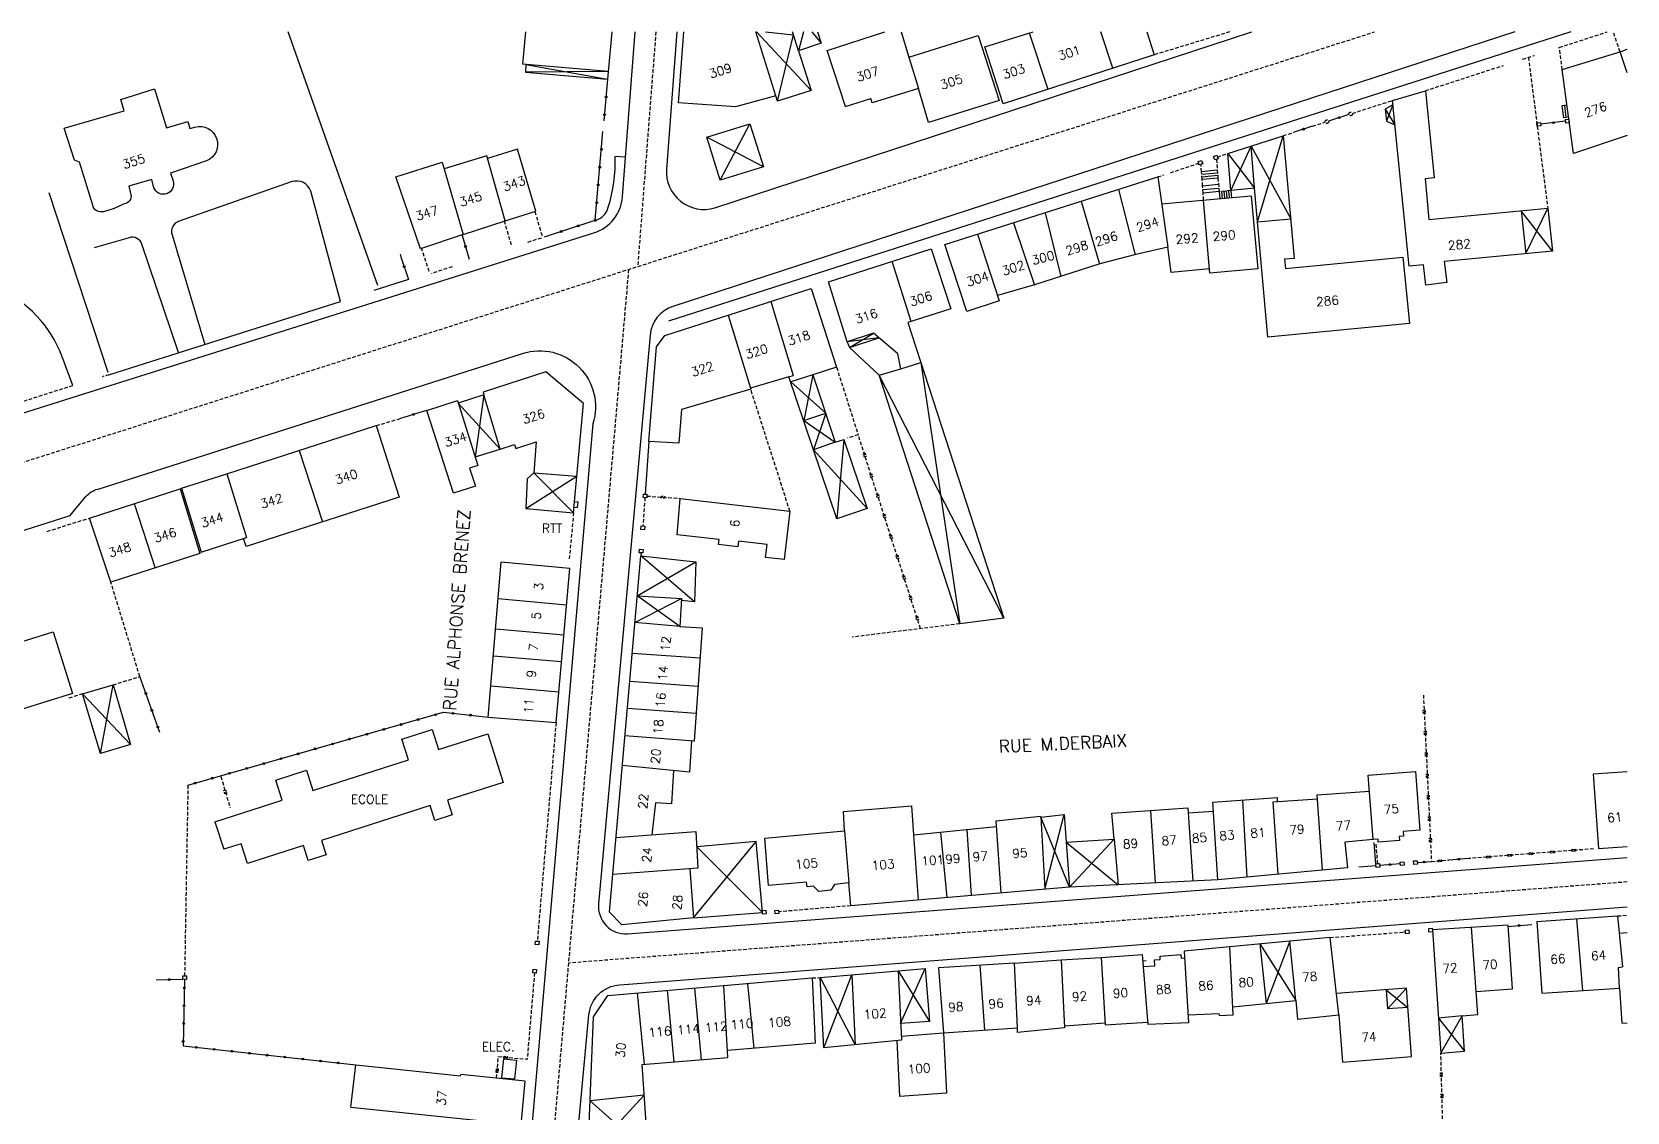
# Model space of a CAD drawing. Header units: millimetres. Extents: x 112998 to 114000, y 125000 to 126000.
# Drawn here: x 113776.4 to 114000, y 125848.6 to 126000 of the extents above; entities that cross this region are included whole.
import ezdxf
from ezdxf.enums import TextEntityAlignment as Align

# ---------------------------------------------------------------- set-up
doc = ezdxf.new("R2010")
doc.units = ezdxf.units.MM
doc.linetypes.add('DASHED', pattern=[0.75, 0.5, -0.25])
for name, color, linetype in [('W0001', 6, 'DASHED'), ('W0008', 7, 'CONTINUOUS'), ('W0100', 7, 'CONTINUOUS'), ('W0112', 1, 'DASHED'), ('W0310', 3, 'CONTINUOUS'), ('W0322', 7, 'CONTINUOUS'), ('W0420', 7, 'CONTINUOUS'), ('W0984', 7, 'CONTINUOUS'), ('W0989', 7, 'CONTINUOUS'), ('W0991', 7, 'CONTINUOUS')]:
    doc.layers.add(name, color=color, linetype=linetype)
doc.styles.get("Standard").update_dxf_attribs({"font": 'romans.shx', "width": 0.85})

# ---------------------------------------------------------------- blocks, each defined once
blk = doc.blocks.new('OH01')
at = {"layer": 'W0322', "color": 0}
for radius in [0.25, 0.15]:
    blk.add_circle((0, 0), radius, dxfattribs=at)
blk = doc.blocks.new('OH02')
at = {"layer": 'W0112', "color": 0}
for p, q in [((-0.5, 0.25), (0.5, 0.25)), ((-0.5, -0.25), (-0.5, 0.25)), ((0.5, 0.25), (0.5, -0.25)), ((0.5, -0.25), (-0.5, -0.25))]:
    blk.add_line(p, q, dxfattribs=at)

msp = doc.modelspace()

# ---------------------------------------------------------------- linework, layer by layer
at = {"layer": 'W0001'}
for points in [[(113500, 125851.92), (113516.19, 125857.25), (113964.6, 126000)], [(113863.88, 126000), (113861.33, 125967.12)], [(113841.32, 125750), (113844.77, 125789.86), (113860.1, 125966.73)], [(114000, 125880.89), (113851.68, 125869.53)]]:
    msp.add_lwpolyline(points, dxfattribs=at)
at = {"layer": 'W0008'}
for points in [[(113666.16, 126000), (113657.64, 125960.64), (113657.22, 125959.17), (113650.43, 125914.34, 0.567624), (113656.67, 125909.21), (113855.19, 125971.83, 0.309942), (113859.19, 125976.93), (113860.97, 126000)], [(113984.25, 126000), (113866.27, 125961.54, 0.300397), (113863.07, 125957.52), (113855.85, 125877.81, 0.455523), (113859.89, 125873.6), (114000, 125884.33)], [(113866.84, 126000), (113865.38, 125980.77, 0.527451), (113872.13, 125975.35), (113947.42, 126000)], [(113504.38, 125750), (113511.04, 125780.95), (113517.37, 125810.56), (113518.61, 125814.25), (113519.62, 125816.22, -0.14136), (113528.47, 125825.65), (113534.48, 125829.45), (113539.08, 125832.01), (113545.11, 125835.06, -0.14852), (113552.39, 125836.34), (113609.1, 125831.3), (113609.35, 125837.33), (113548.38, 125842.53, -0.811446), (113546.56, 125857.31), (113781.8, 125932.26), (113783.99, 125934.88, -0.1629), (113785.7, 125935.93), (113845.19, 125954.95, -0.609832), (113855.05, 125945.09), (113844.61, 125825.09, -0.414857), (113835.84, 125817.74), (113665.2, 125832.44)], [(113844.24, 125750), (113846.14, 125771.91), (113854.5, 125862.27, -0.368127), (113858.81, 125866.47), (114000, 125877.42)]]:
    msp.add_lwpolyline(points, format="xyb", dxfattribs=at)
for points in [[(113992.1, 126000), (113865.63, 125959.49)], [(113859.59, 125982.45), (113858.15, 125982.52)], [(113862.9, 125942.61), (113862.38, 125935.22)]]:
    msp.add_lwpolyline(points, dxfattribs=at)
for centre, radius, start, end in [((113838.4, 125981.57), 19.78, 341.9304, 2.7411), ((113854.79, 125976), 2.48, 283.6774, 346.8131)]:
    msp.add_arc(centre, radius, start, end, dxfattribs=at)
at = {"layer": 'W0100'}
for points in [[(113845.6, 126000), (113845.21, 125995.49)], [(113857.71, 126000), (113857.12, 125993.38)], [(113867.05, 125990.08), (113867.8, 126000)], [(113880.94, 125990.3), (113877.9, 126000)], [(113877.99, 126000), (113885.64, 125991.79)], [(113879.25, 126000), (113883.15, 125999.61), (113883.03, 126000)], [(113886.54, 126000), (113887.06, 125998.43), (113883.86, 125997.36), (113885.64, 125991.79), (113880.94, 125990.3)], [(113880.94, 125990.3), (113883.15, 125999.61)], [(113883.86, 125997.36), (113883.15, 125999.61)], [(113884.57, 126000), (113883.86, 125997.36)], [(113885.73, 126000), (113887.06, 125998.43)], [(113890.48, 125989.54), (113887.89, 125997.38), (113895.97, 126000)], [(113898.25, 126000), (113899.33, 125996.45), (113909.03, 125999.5), (113912.01, 125990.4), (113902.08, 125987.31), (113900.68, 125992.08), (113894.19, 125990.05)], [(113932.7, 126000), (113933.74, 125996.8), (113912.54, 125989.9), (113909.98, 125997.9), (113916.78, 126000)], [(113918.86, 125991.95), (113916.24, 125999.83)], [(113927.92, 125994.9), (113926.25, 126000)], [(113899.33, 125996.45), (113900.68, 125992.08)], [(113990.91, 125994.72), (113999.17, 125997.26), (114000, 125997.56)], [(114000, 125994.25), (113999.01, 125997.21)], [(113857.21, 125994.43), (113845.21, 125995.49)], [(113845.67, 125995.44), (113845.59, 125994.35)], [(113857.21, 125994.43), (113845.59, 125994.35)], [(113845.59, 125994.35), (113857.12, 125993.38)], [(113845.67, 125995.44), (113857.12, 125993.38)], [(114000, 125985.48), (113992.48, 125982.94), (113990.91, 125994.72)], [(113880.71, 125991.04), (113875.05, 125989.51), (113867.05, 125990.08)], [(113890.48, 125989.54), (113893.99, 125990.67)], [(113894.19, 125990.05), (113893.99, 125990.67)], [(113967.19, 125989.8), (113966.09, 125989.17), (113966.27, 125987.48), (113967.47, 125986.99)], [(113967.19, 125989.8), (113966.27, 125987.48)], [(113991.58, 125989.73), (113990.87, 125989.64)], [(113990.87, 125989.64), (113991.1, 125987.95)], [(113991.21, 125989.68), (113991.43, 125987.99)], [(113872.9, 125979.21), (113877.06, 125987.1)], [(113966.09, 125989.17), (113967.47, 125986.99)], [(113991.8, 125988.04), (113991.1, 125987.95)], [(113878.96, 125981.08), (113871.01, 125985.24)], [(113948.19, 125973.4), (113951.81, 125985.45)], [(113836.89, 125971.59), (113842.78, 125973.53), (113840.18, 125982.63), (113834.2, 125980.83)], [(113842.78, 125973.53), (113847.05, 125974.9), (113844.51, 125983.56), (113840.28, 125982.27)], [(113944.04, 125982.95), (113947.77, 125978.1)], [(113944.47, 125977.76), (113947.29, 125984)], [(113947.29, 125984), (113952.85, 125973.81)], [(113947.77, 125978.1), (113947.29, 125984)], [(113942.57, 125980.61), (113940.36, 125980.41)], [(113940.38, 125980.06), (113942.6, 125980.26)], [(113904.38, 125970.19), (113934.22, 125979.67), (113935.62, 125969.86), (113931.13, 125968.79), (113926.12, 125967.49), (113916.96, 125964.54), (113911.77, 125963.05)], [(113940.41, 125979.71), (113942.63, 125979.91)], [(113940.44, 125979.35), (113942.66, 125979.56)], [(113942.75, 125978.6), (113940.51, 125978.4)], [(113940.54, 125977.91), (113942.79, 125978.11)], [(113923.51, 125976.27), (113926.04, 125967.47)], [(113928.71, 125977.92), (113931.04, 125968.77)], [(113934.76, 125975.89), (113947.33, 125977.02)], [(113942.83, 125977.62), (113940.58, 125977.42)], [(113941.54, 125966.2), (113940.65, 125976.42)], [(113942.83, 125977.62), (113942.92, 125976.63)], [(113943.16, 125977.65), (113943.25, 125976.66)], [(113943.48, 125977.68), (113943.57, 125976.69)], [(113943.81, 125977.71), (113943.9, 125976.71)], [(113944.14, 125977.74), (113944.23, 125976.74)], [(113944.47, 125977.76), (113944.56, 125976.77)], [(113947.33, 125977.02), (113948.24, 125966.79)], [(113918.46, 125974.66), (113920.62, 125965.72)], [(113948.19, 125973.4), (113952.85, 125973.81)], [(113989.53, 125969.3), (113985.17, 125974.93)], [(113985.17, 125974.93), (113985.83, 125968.94)], [(113985.83, 125968.94), (113988.87, 125975.28)], [(113908.97, 125971.64), (113912.01, 125962.34), (113907.46, 125960.83), (113904.38, 125970.19)], [(113913.99, 125973.24), (113916.93, 125964.53)], [(113941.48, 125966.8), (113936.09, 125966.31), (113935.62, 125969.86)], [(113899.67, 125959.41), (113896.98, 125967.83)], [(113948.24, 125966.79), (113941.54, 125966.2)], [(113862.9, 125942.61), (113863.99, 125955.89), (113865.14, 125957.44), (113885.67, 125964.06), (113889.21, 125953.01), (113885.9, 125951.96), (113889.03, 125942.51), (113890.22, 125942.9), (113893.51, 125933.2), (113889.26, 125931.79), (113882.53, 125951.69), (113877.13, 125950.1)], [(113874, 125960.3), (113877.17, 125949.95), (113867.46, 125947.07), (113867.1, 125942.37), (113862.9, 125942.61)], [(113879.98, 125962.22), (113883.13, 125951.87)], [(113895.15, 125957.14), (113890.7, 125956.57)], [(113890.7, 125956.57), (113891, 125955.76), (113895.15, 125957.14)], [(113891, 125955.76), (113894.38, 125957.8)], [(113898.22, 125952.79), (113901.03, 125953.66)], [(113901.03, 125953.66), (113906.48, 125917.07)], [(113882.53, 125951.69), (113883.13, 125951.87)], [(113885.9, 125951.96), (113882.78, 125950.97)], [(113885.9, 125951.96), (113884.62, 125945.53)], [(113912.65, 125917.84), (113895.19, 125951.9)], [(113882.78, 125950.97), (113887.69, 125946.57)], [(113803.77, 125938.09), (113824.7, 125944.83), (113827.89, 125934.82), (113806.44, 125927.91), (113806.08, 125929.02)], [(113884.62, 125945.53), (113887.69, 125946.57)], [(113884.62, 125945.53), (113889.03, 125942.51)], [(113887.69, 125946.57), (113885.99, 125941.46)], [(113889.03, 125942.51), (113885.99, 125941.46)], [(113890.22, 125942.9), (113889.26, 125931.79)], [(113813.91, 125941.36), (113817.15, 125931.36)], [(113885.99, 125941.46), (113893.51, 125933.2)], [(113797.41, 125936.05), (113803.77, 125938.09)], [(113803.77, 125938.09), (113806.5, 125929.16)], [(113845.66, 125933.22), (113852.82, 125937.77)], [(113846.76, 125938.24), (113845.83, 125937.38)], [(113846.76, 125938.24), (113852.82, 125937.77)], [(113797.41, 125936.05), (113800.14, 125927.11)], [(113845.83, 125937.38), (113845.66, 125933.22)], [(113790.77, 125933.9), (113793.69, 125924.88)], [(113845.66, 125933.22), (113852.34, 125932.62)], [(113800.14, 125927.11), (113806.5, 125929.16)], [(113868.65, 125882.75), (113869.15, 125875.86), (113859.13, 125874.87), (113857.36, 125876.67), (113861.78, 125926.59)], [(113869.28, 125920.12), (113861.78, 125926.59)], [(113861.78, 125926.59), (113869.48, 125925.73), (113869.28, 125920.12), (113867.44, 125920.32)], [(113840.4, 125903.99), (113842.22, 125925.71)], [(113840.4, 125903.99), (113849.89, 125903.23), (113851.81, 125924.81), (113842.22, 125925.71)], [(113861.28, 125921), (113869.48, 125925.73)], [(113851.35, 125919.69), (113841.79, 125920.54)], [(113867.46, 125920.61), (113867.22, 125916.67), (113870.36, 125916.48), (113869.26, 125900.63), (113859.55, 125901.35)], [(113860.95, 125917.23), (113867.46, 125920.61)], [(113867.22, 125916.67), (113861.28, 125921)], [(113861.28, 125921), (113867.46, 125920.61)], [(113841.44, 125916.34), (113850.98, 125915.54)], [(113867.22, 125916.67), (113860.95, 125917.23)], [(113850.64, 125911.72), (113841.12, 125912.51)], [(113870.07, 125912.23), (113860.57, 125912.89)], [(113860.22, 125909.03), (113869.8, 125908.34)], [(113783.52, 125907.23), (113790.23, 125900.14)], [(113786.03, 125898.9), (113787.8, 125908.52)], [(113840.77, 125908.35), (113850.27, 125907.52)], [(113869.53, 125904.5), (113859.89, 125905.2)], [(113802.08, 125889.31), (113811.53, 125892.34), (113810.63, 125895.17), (113814.9, 125896.54), (113815.81, 125893.72), (113829.19, 125898), (113828.27, 125900.9), (113832.53, 125902.26), (113833.44, 125899.43), (113840.33, 125901.63), (113842.5, 125894.83), (113834.69, 125892.33), (113835.34, 125890.29), (113832.91, 125889.51), (113832.24, 125891.59), (113817.03, 125886.72), (113817.68, 125884.68), (113815.17, 125883.88), (113814.49, 125885.99), (113806.65, 125883.48), (113805.76, 125886.25), (113803.31, 125885.47)], [(113868.87, 125900.66), (113868.61, 125896.26), (113859.18, 125897.21)], [(113866.34, 125896.49), (113866.08, 125891.84), (113863.84, 125891.97), (113863.31, 125887.51)], [(114000, 125896.33), (113995.26, 125895.99), (113996.01, 125885.59), (114000, 125885.88)], [(113957.3, 125882.54), (113956.55, 125893.08), (113963.88, 125893.6)], [(113964.39, 125886.85), (113960.46, 125886.46), (113960.83, 125882.86), (113942.65, 125881.19), (113921.87, 125880.17), (113891.21, 125877.56), (113890.91, 125880.77), (113888.93, 125880.55), (113888.41, 125879.72), (113886.73, 125879.56), (113885.99, 125880.29), (113885.07, 125880.21), (113884.97, 125880.86), (113879.66, 125880.39), (113879.14, 125887.04), (113890.33, 125888.07), (113890.18, 125890.74), (113899.69, 125891.56), (113899.99, 125887.5), (113911.61, 125888.65)], [(113917.82, 125889.97), (113921.09, 125890.33), (113921.38, 125886.47), (113928.1, 125886.89), (113927.78, 125890.52), (113938.42, 125891.27), (113939.13, 125881.02)], [(113933.2, 125890.9), (113933.88, 125880.76)], [(113942.63, 125881.19), (113941.96, 125892.06), (113950.95, 125892.71), (113950.98, 125892.17)], [(113946.08, 125892.36), (113946.7, 125881.56)], [(113951.08, 125881.97), (113950.4, 125892.13), (113956.59, 125892.52)], [(113802.08, 125889.31), (113803.31, 125885.47)], [(113911.55, 125889.45), (113917.81, 125890.11)], [(113911.55, 125889.45), (113912.23, 125879.35)], [(113917.81, 125890.11), (113917.82, 125889.97)], [(113921.87, 125880.17), (113917.82, 125889.97)], [(113917.82, 125889.97), (113918.4, 125879.87)], [(113918.4, 125879.87), (113921.09, 125890.33)], [(113938.47, 125890.56), (113942.04, 125890.8)], [(113858.29, 125887.13), (113869.47, 125887.98), (113869.78, 125882.83), (113857.83, 125881.95)], [(113869.15, 125875.86), (113877.92, 125886.55)], [(113869.15, 125875.86), (113878.82, 125876.62), (113877.92, 125886.55), (113869.6, 125885.8)], [(113890.33, 125888.07), (113890.91, 125880.77)], [(113899.99, 125887.5), (113900.64, 125878.36)], [(113903.75, 125887.88), (113904.64, 125878.7)], [(113907.47, 125888.24), (113908.08, 125878.99)], [(113921.38, 125886.47), (113928.66, 125880.5)], [(113921.38, 125886.47), (113921.87, 125880.17)], [(113928.1, 125886.89), (113921.87, 125880.17)], [(113928.1, 125886.89), (113928.66, 125880.5)], [(113869.6, 125885.8), (113878.82, 125876.62)], [(113987.33, 125875.35), (113998.65, 125876.13), (113999.36, 125869.02)], [(113987.33, 125875.35), (113988.06, 125865.32), (113998.95, 125866.03), (113998.78, 125868.92)], [(113992.91, 125875.73), (113993.75, 125865.69)], [(113953.58, 125864.29), (113953.83, 125861.67), (113953.84, 125861.68), (113959.6, 125862.26), (113958.37, 125873.1), (113952.71, 125872.59)], [(113978.83, 125865.54), (113978.21, 125874.51)], [(114000, 125873.74), (113998.89, 125873.66)], [(113926.27, 125870.32), (113932.06, 125870.72), (113932.81, 125860.92)], [(113937.91, 125871.19), (113938.54, 125861.14), (113932.81, 125860.92)], [(113934.55, 125870.49), (113937.46, 125870.74)], [(113937.46, 125870.74), (113937.51, 125870.2)], [(113942.81, 125862.2), (113944.8, 125862.29), (113944.31, 125871.81), (113937.91, 125871.19)], [(113944.75, 125863.38), (113953.58, 125864.29), (113952.71, 125872.59), (113944.31, 125871.81)], [(113948.53, 125872.2), (113953.58, 125864.29)], [(113948.53, 125872.2), (113949.42, 125863.86)], [(113952.71, 125872.59), (113949.42, 125863.86)], [(113897.82, 125868.44), (113901.63, 125868.74), (113902.23, 125861.36), (113898.19, 125861.06)], [(113898.19, 125861.06), (113901.63, 125868.74)], [(113909.27, 125869.21), (113909.93, 125860.14)], [(113914.15, 125869.51), (113920.68, 125869.98), (113921.16, 125860.45), (113914.58, 125859.8), (113914.56, 125860.46)], [(113920.68, 125869.98), (113926.27, 125870.32), (113926.86, 125860.85), (113932.78, 125861.26)], [(113932.18, 125869.04), (113933.82, 125869.15)], [(113933.76, 125869.98), (113934.56, 125870.03)], [(113933.82, 125869.15), (113933.76, 125869.98)], [(113934.56, 125870.03), (113934.55, 125870.49)], [(113937.51, 125870.2), (113937.97, 125870.24)], [(113998.78, 125868.92), (113999.36, 125869.02)], [(113852.78, 125822.42), (113854.34, 125842.33), (113855.15, 125861.98), (113857.16, 125865), (113885.79, 125867.44), (113886.21, 125858.3), (113873.93, 125857.26)], [(113873.99, 125856.29), (113873.39, 125866.38)], [(113876.71, 125866.66), (113877.59, 125857.57)], [(113886.9, 125867.49), (113891.82, 125858.08)], [(113887.41, 125857.64), (113891.36, 125867.88)], [(113891.36, 125867.88), (113891.82, 125858.08)], [(113897.82, 125868.44), (113902.23, 125861.36)], [(113861.28, 125865.35), (113862.24, 125855.31)], [(113865.46, 125865.71), (113866.39, 125855.65)], [(113869.3, 125866.03), (113870.23, 125855.97)], [(113959.6, 125862.26), (113960.1, 125855.66), (113969.77, 125856.42), (113969.09, 125866), (113959.26, 125865.25)], [(113966.25, 125865.78), (113969.28, 125863.31)], [(113966.25, 125865.78), (113966.42, 125863.13)], [(113969.09, 125866), (113966.42, 125863.13)], [(113998.95, 125866.03), (113999.25, 125861.09), (114000, 125861.16)], [(113938.47, 125862.27), (113942.8, 125862.47)], [(113942.8, 125862.47), (113942.81, 125862.2)], [(113969.28, 125863.31), (113966.42, 125863.13)], [(113976.89, 125862.12), (113973.56, 125861.82)], [(113973.56, 125861.82), (113977.21, 125857.17)], [(113973.9, 125856.89), (113976.89, 125862.12)], [(113898.28, 125859.3), (113904.18, 125859.74)], [(113904.18, 125859.74), (113904.63, 125851.31)], [(113921.14, 125860.74), (113926.84, 125861.13)], [(113898.06, 125850.85), (113897.72, 125858.66)], [(113821.13, 125849.35), (113821.84, 125855.26), (113836.52, 125853.72)], [(113842.31, 125853.46), (113842.59, 125856.11), (113844.34, 125855.93), (113844.06, 125853.28)], [(113861.95, 125855.29), (113873.99, 125856.29)], [(113862.79, 125842.98), (113861.95, 125855.29)], [(113821.13, 125849.35), (113844.98, 125846.85), (113845.57, 125852.97), (113836.55, 125853.92)], [(113836.52, 125853.72), (113836.55, 125853.92)], [(113842.31, 125853.46), (113844.06, 125853.28)], [(113854.34, 125842.4), (113862.24, 125851)], [(113862.24, 125851), (113854.67, 125850.21)], [(113904.63, 125851.31), (113898.06, 125850.85)], [(113854.67, 125850.21), (113862.79, 125842.98)]]:
    msp.add_lwpolyline(points, dxfattribs=at)
msp.add_lwpolyline([(113789.36, 125988.93), (113788.89, 125990.53), (113793.6, 125992.01), (113795.31, 125986.58), (113798.28, 125987.43), (113798.55, 125986.47), (113799.28, 125986.67, -0.932697), (113800.92, 125981.92), (113795.84, 125980.23), (113796.21, 125979.11, -0.977236), (113793.53, 125978.16), (113793.26, 125979.33), (113790, 125978.4), (113790.3, 125977.18, -0.459852), (113789.38, 125975.92), (113787.97, 125975.24), (113786.48, 125974.81, -0.428293), (113784.95, 125975.71), (113783.09, 125981.77), (113782.41, 125982.04), (113780.97, 125986.53)], format="xyb", close=True, dxfattribs=at)
for points in [[(113967.13, 125990.41), (113971.73, 125991.76), (113972.97, 125979.53), (113971.69, 125979.39), (113972.23, 125973.73), (113988.87, 125975.28), (113989.53, 125969.3), (113974.38, 125967.84), (113974.75, 125964.88), (113971.8, 125964.5), (113971.47, 125967.37), (113969.44, 125967.18)], [(113872.9, 125979.21), (113871.01, 125985.24), (113877.06, 125987.1), (113878.96, 125981.08)], [(113944.04, 125982.95), (113951.81, 125985.45), (113953.35, 125968.25), (113951.99, 125968.14), (113952.13, 125966.83), (113968.58, 125968.42), (113969.51, 125959.16), (113949.64, 125957.23), (113947.77, 125978.1), (113944.47, 125977.76)], [(113830.89, 125969.62), (113827.42, 125979.7), (113833.93, 125981.76), (113836.89, 125971.59)], [(113888.06, 125964.98), (113902.48, 125969.6), (113905.23, 125961.2), (113899.21, 125959.26), (113912.65, 125917.84), (113906.48, 125917.07), (113895.19, 125951.9), (113898.22, 125952.79), (113897.79, 125954.88), (113894.38, 125957.8), (113890.7, 125956.57)], [(113844.24, 125941.65), (113847.09, 125942.56), (113846.76, 125938.24), (113852.34, 125932.62), (113853.76, 125947.91), (113848.48, 125952.36), (113839.67, 125949.52), (113839.78, 125949.15), (113838.56, 125940.48), (113842.04, 125941.52), (113839.78, 125949.15), (113836.19, 125948), (113842.04, 125941.52), (113844.07, 125942.18)], [(113835.5, 125935.36), (113831.78, 125946.95), (113836.08, 125948.34), (113838.95, 125939.23), (113837.77, 125938.85), (113838.58, 125936.35)], [(113787.5, 125922.88), (113784.49, 125931.88), (113797.2, 125935.97), (113799.97, 125926.91)], [(113867.31, 125934.63), (113882.67, 125932.84), (113881.88, 125926.07), (113879.26, 125926.37), (113879.47, 125928.16), (113875.48, 125928.62), (113875.39, 125927.84), (113872.66, 125928.16), (113872.74, 125928.86), (113866.87, 125929.54)], [(113748.33, 125902.32), (113747.02, 125907.27), (113746.03, 125910.69), (113743.15, 125918.62), (113750.49, 125921.11), (113754.19, 125908.07), (113779.41, 125915.96), (113782.12, 125907.3), (113753.29, 125898.33), (113751.68, 125903.33)], [(113786.03, 125898.9), (113783.52, 125907.23), (113787.8, 125908.52), (113790.23, 125900.14)], [(113970.36, 125896.38), (113970.97, 125888.15), (113968.63, 125887.98), (113968.68, 125887.3), (113968.05, 125887.25), (113968.09, 125886.7), (113965.12, 125886.48), (113965.09, 125886.9), (113964.39, 125886.85), (113963.71, 125895.86)], [(113972.71, 125874.16), (113973.9, 125856.89), (113977.21, 125857.17), (113976.89, 125862.12), (113979.07, 125862.31), (113978.83, 125865.54), (113983.92, 125865.91), (113983.31, 125874.83)], [(113904.18, 125859.74), (113914.56, 125860.46), (113914.15, 125869.51), (113903.47, 125868.85)], [(113887.41, 125857.64), (113886.9, 125867.49), (113897.82, 125868.44), (113898.31, 125858.72)]]:
    msp.add_lwpolyline(points, close=True, dxfattribs=at)
at = {"layer": 'W0112'}
for points in [[(113944.29, 126000), (113933.74, 125996.8)], [(113990.5, 125997.83), (113997.22, 126000)], [(113999.01, 125997.21), (113998.08, 126000)], [(113985.36, 125996.16), (113987.01, 125996.7)], [(113986.18, 125996.43), (113988.87, 125975.28)], [(113990.91, 125994.72), (113990.5, 125997.83)], [(113971.73, 125991.76), (113982.66, 125995.29)], [(113961.5, 125988.59), (113967.13, 125990.41)], [(113955.92, 125986.78), (113957.69, 125987.35)], [(113987.35, 125987.27), (113987.85, 125987.32)], [(113987.41, 125986.77), (113987.35, 125987.27)], [(113987.85, 125987.32), (113987.9, 125986.83)], [(113991.35, 125987.72), (113991.84, 125987.77)], [(113991.4, 125987.22), (113991.35, 125987.72)], [(113991.9, 125987.28), (113991.4, 125987.22)], [(113991.84, 125987.77), (113991.9, 125987.28)], [(113951.81, 125985.45), (113953.33, 125985.94)], [(113987.9, 125986.83), (113987.41, 125986.77)], [(113942.04, 125982.55), (113942.52, 125982.71)], [(113942.2, 125982.07), (113942.04, 125982.55)], [(113942.52, 125982.71), (113942.68, 125982.23)], [(113942.6, 125982.47), (113944.04, 125982.95)], [(113936.01, 125980.27), (113939.96, 125981.59)], [(113939.88, 125981.83), (113940.36, 125981.99)], [(113940.04, 125981.35), (113939.88, 125981.83)], [(113940.52, 125981.51), (113940.04, 125981.35)], [(113940.36, 125980.41), (113940.28, 125981.43)], [(113940.36, 125981.99), (113940.52, 125981.51)], [(113940.44, 125979.35), (113940.36, 125980.41)], [(113942.68, 125982.23), (113942.2, 125982.07)], [(113942.44, 125982.15), (113942.66, 125979.56)], [(113934.22, 125979.67), (113935.08, 125979.96)], [(113940.51, 125978.4), (113940.44, 125979.35)], [(113940.58, 125977.42), (113940.51, 125978.4)], [(113942.66, 125979.56), (113942.83, 125977.62)], [(113940.65, 125976.42), (113940.58, 125977.42)], [(113944.47, 125977.76), (113942.83, 125977.62)], [(113842.6, 125973.55), (113843.63, 125970.02)], [(113847.97, 125971.43), (113846.91, 125974.95)], [(113830.96, 125969.78), (113832.13, 125966.33)], [(113847.81, 125971.12), (113845.85, 125970.49)], [(113835.32, 125967.08), (113832.44, 125966.17)], [(113787.21, 125951.97), (113786.26, 125951.67)], [(113889.21, 125953.01), (113892.23, 125943.56), (113890.74, 125943.08)], [(113759.56, 125943.26), (113782.18, 125950.47)], [(113882.67, 125932.84), (113877.17, 125949.95)], [(113824.7, 125944.83), (113827.93, 125945.8)], [(113900.97, 125916.39), (113892.23, 125943.56)], [(113797.2, 125935.97), (113797.41, 125936.05)], [(113862.35, 125934.73), (113862.07, 125930.77)], [(113862.1, 125934.74), (113862.13, 125935.24)], [(113862.6, 125934.71), (113862.1, 125934.74)], [(113862.13, 125935.24), (113862.63, 125935.21)], [(113862.63, 125935.21), (113862.6, 125934.71)], [(113862.61, 125934.96), (113867.31, 125934.63)], [(113778.58, 125930.01), (113784.49, 125931.88)], [(113852.34, 125932.62), (113851.74, 125926.12)], [(113861.79, 125930.28), (113861.82, 125930.78)], [(113862.28, 125930.25), (113861.79, 125930.28)], [(113861.82, 125930.78), (113862.32, 125930.75)], [(113862.32, 125930.75), (113862.28, 125930.25)], [(113861.56, 125927.03), (113861.59, 125927.53)], [(113862.06, 125926.99), (113861.56, 125927.03)], [(113861.59, 125927.53), (113862.09, 125927.49)], [(113861.81, 125927.01), (113861.78, 125926.59)], [(113862.09, 125927.49), (113862.06, 125926.99)], [(113787.8, 125908.52), (113791.56, 125909.66), (113787.5, 125922.88)], [(113906.48, 125917.07), (113891.38, 125915.2)], [(113783.52, 125907.23), (113781.61, 125906.66)], [(113971.45, 125907.08), (113972.58, 125883.77)], [(113849.89, 125903.23), (113847.26, 125872.59)], [(113802.91, 125895.67), (113804.21, 125891.29)], [(113798.3, 125894.46), (113797.83, 125867.74)], [(113965.05, 125883.44), (113964.82, 125886.44)], [(113995.3, 125885.53), (113977.78, 125884.17), (113977.98, 125884.22), (113977.98, 125884.22)], [(113964.8, 125883.42), (113965.3, 125883.46)], [(113964.84, 125882.92), (113964.8, 125883.42)], [(113965.34, 125882.96), (113964.84, 125882.92)], [(113965.3, 125883.46), (113965.34, 125882.96)], [(113968.21, 125883.68), (113968.71, 125883.72)], [(113968.25, 125883.18), (113968.21, 125883.68)], [(113968.74, 125883.22), (113968.25, 125883.18)], [(113968.71, 125883.72), (113968.74, 125883.22)], [(113970.08, 125883.83), (113970.58, 125883.87)], [(113970.12, 125883.33), (113970.08, 125883.83)], [(113970.62, 125883.37), (113970.12, 125883.33)], [(113970.58, 125883.87), (113970.62, 125883.37)], [(113972.58, 125883.77), (113975, 125883.96), (113975.02, 125883.96)], [(113891.21, 125877.56), (113881.07, 125876.7)], [(113878.8, 125876.87), (113879.3, 125876.92)], [(113878.85, 125876.38), (113878.8, 125876.87)], [(113879.34, 125876.42), (113878.85, 125876.38)], [(113879.3, 125876.92), (113879.34, 125876.42)], [(113880.56, 125876.9), (113881.05, 125876.94)], [(113880.6, 125876.4), (113880.56, 125876.9)], [(113881.1, 125876.45), (113880.6, 125876.4)], [(113881.05, 125876.94), (113881.1, 125876.45)], [(113998.65, 125876.13), (114000, 125876.22)], [(113958.37, 125873.1), (113968.93, 125873.88)], [(113968.93, 125873.88), (113968.67, 125873.86)], [(113968.92, 125874.13), (113969.42, 125874.17)], [(113968.95, 125873.63), (113968.92, 125874.13)], [(113969.45, 125873.67), (113968.95, 125873.63)], [(113969.42, 125874.17), (113969.45, 125873.67)], [(113972.19, 125874.37), (113972.69, 125874.41)], [(113972.23, 125873.87), (113972.19, 125874.37)], [(113972.72, 125873.91), (113972.23, 125873.87)], [(113972.69, 125874.41), (113972.72, 125873.91)], [(113846.96, 125872.11), (113847.01, 125872.61)], [(113847.46, 125872.07), (113846.96, 125872.11)], [(113847.01, 125872.61), (113847.51, 125872.57)], [(113847.51, 125872.57), (113847.46, 125872.07)], [(113846.62, 125868.16), (113846.67, 125868.66)], [(113846.67, 125868.66), (113847.17, 125868.62)], [(113847.17, 125868.62), (113847.12, 125868.12)], [(113932.12, 125869.86), (113932.78, 125869.91)], [(113797.58, 125867.25), (113797.59, 125867.75)], [(113798.08, 125867.24), (113797.58, 125867.25)], [(113797.59, 125867.75), (113798.08, 125867.74)], [(113798.08, 125867.74), (113798.08, 125867.24)], [(113846.87, 125868.14), (113845.84, 125856.06)], [(113847.12, 125868.12), (113846.62, 125868.16)], [(113885.79, 125867.44), (113886.9, 125867.49)], [(113841.55, 125853.39), (113841.82, 125856.41), (113845.84, 125856.06)], [(113974.32, 125840.93), (113973.9, 125856.89)]]:
    msp.add_lwpolyline(points, dxfattribs=at)
for centre in [(113957.93, 125987.43), (113961.26, 125988.51)]:
    msp.add_circle(centre, 0.25, dxfattribs=at)
at = {"layer": 'W0310'}
for points in [[(113824.92, 125964.47), (113812.35, 126000)], [(113787.12, 125952.27), (113778.86, 125977.45)], [(113829.21, 125965.31), (113824.36, 125963.78)], [(113895.19, 125951.9), (113891, 125955.76)], [(113964.8, 125883.42), (113964.57, 125886.4)], [(113964.82, 125883.17), (113962.41, 125882.98)]]:
    msp.add_lwpolyline(points, dxfattribs=at)
at = {"layer": 'W0322'}
for points in [[(113857.12, 125993.38), (113856.6, 125987.52)], [(113961.02, 125988.43), (113958.16, 125987.51)], [(113991.37, 125987.47), (113987.88, 125987.07)], [(113848.29, 125971.27), (113855.37, 125973.6), (113856.47, 125986.04)], [(113955.92, 125986.78), (113953.33, 125985.94)], [(113836.7, 125971.64), (113837.73, 125968.14)], [(113828.06, 125968.84), (113828.14, 125968.48), (113829.21, 125965.31)], [(113831.78, 125946.95), (113831.43, 125946.86), (113827.93, 125945.8)], [(113794.37, 125901.85), (113791.56, 125909.66)], [(113798.3, 125894.46), (113834.13, 125904.66), (113840.4, 125903.99)], [(113977.78, 125884.17), (113975, 125883.96)], [(113968.23, 125883.43), (113965.32, 125883.21)], [(113970.6, 125883.62), (113972.58, 125883.77)], [(113983.32, 125874.61), (113983.27, 125874.66), (113986.65, 125874.93)], [(113793.83, 125867.17), (113797.58, 125867.25)], [(113797.83, 125867.24), (113797.63, 125857.91), (113821.84, 125855.26)]]:
    msp.add_lwpolyline(points, dxfattribs=at)
at = {"layer": 'W0420'}
for points in [[(113852.41, 125933.4), (113852.91, 125933.35)], [(113852.49, 125934.19), (113852.99, 125934.14)], [(113852.91, 125933.35), (113852.99, 125934.14)]]:
    msp.add_lwpolyline(points, dxfattribs=at)
at = {"layer": 'W0989'}
for points in [[(113787.21, 125951.97), (113792.19, 125953.55), (113819.69, 125962.21), (113815.53, 125977.69, 0.403659), (113812.89, 125979.02), (113797.05, 125973.46, 0.430209), (113796.09, 125971.57), (113800.67, 125956.22)], [(113797, 125955.06), (113791.85, 125970.25, 0.418537), (113790.08, 125971.16), (113785.17, 125969.73)], [(113782.18, 125950.47), (113780.62, 125954.62, 0.204349), (113771.66, 125963.99, 0.155587), (113769.58, 125963.8, -0.180449), (113762.64, 125961.27, 0.137385), (113760.2, 125959.74, 0.177806), (113757.57, 125950.23), (113759.38, 125943.17)]]:
    msp.add_lwpolyline(points, format="xyb", dxfattribs=at)

# ---------------------------------------------------------------- block references
at = {"layer": 'W0112', "yscale": 0.5}
for p, xscale, rotation in [((113893.15, 125940.7), 0.4999999999999999, 107.8263588422311), ((113894.07, 125937.85), 0.4999999999999999, 107.8263588422311), ((113864.9, 125934.8), 0.5, 356.0222140147221), ((113894.99, 125934.99), 0.4999999999999999, 107.8263588422311), ((113895.91, 125932.14), 0.4999999999999999, 107.8263588422311), ((113896.83, 125929.28), 0.4999999999999999, 107.8263588422311), ((113897.74, 125926.42), 0.4999999999999999, 107.8263588422311), ((113898.66, 125923.57), 0.4999999999999999, 107.8263588422311), ((113899.58, 125920.71), 0.4999999999999999, 107.8263588422311), ((113900.5, 125917.86), 0.4999999999999999, 107.8263588422311), ((113971.56, 125904.74), 0.5, 272.7800856999843), ((113971.71, 125901.75), 0.5, 272.7800856999843), ((113971.85, 125898.75), 0.5, 272.7800856999843), ((113972, 125895.76), 0.5, 272.7800856999843), ((113803.54, 125893.53), 0.5, 286.5773358446114), ((113972.14, 125892.76), 0.5, 272.7800856999843), ((113972.29, 125889.76), 0.5, 272.7800856999843), ((113972.44, 125886.77), 0.5, 272.7800856999843), ((113980.56, 125884.39), 0.4999999999999995, 184.4342869275177), ((113983.55, 125884.62), 0.4999999999999995, 184.4342869275177), ((113986.55, 125884.85), 0.4999999999999995, 184.4342869275177), ((113989.54, 125885.08), 0.4999999999999995, 184.4342869275177), ((113992.53, 125885.32), 0.4999999999999995, 184.4342869275177), ((113973.77, 125883.86), 0.5, 4.434286927440468), ((113842.85, 125856.32), 0.5, 354.9126095793441), ((113841.64, 125854.45), 0.5, 84.91260958054586), ((113973.97, 125853.89), 0.5, 91.51086474694004), ((113974.05, 125850.89), 0.5, 91.51086474694004)]:
    msp.add_blockref('OH02', p, dxfattribs=dict(at, xscale=xscale, rotation=rotation))
at = {"layer": 'W0322', "yscale": 0.5}
for p, xscale, rotation in [((113856.9, 125990.89), 0.4999999999999995, 84.94891316658749), ((113856.68, 125988.4), 0.4999999999999995, 84.94891316658749), ((113959.63, 125987.98), 0.5, 197.9240901173144), ((113989.67, 125987.28), 0.5, 186.4258174336045), ((113954.66, 125986.37), 0.4999999999999994, 197.9240901176553), ((113856.25, 125983.55), 0.5, 84.94869872187853), ((113856.03, 125981.05), 0.5, 84.94869872187853), ((113855.81, 125978.56), 0.5, 84.94869872187853), ((113855.59, 125976.07), 0.5, 84.94869872187853), ((113855.36, 125973.59), 0.5, 18.17565970408392), ((113850.61, 125972.03), 0.5, 18.17565970408392), ((113852.98, 125972.81), 0.5, 18.17565970408392), ((113837.2, 125969.93), 0.5, 286.4017731241554), ((113828.6, 125967.11), 0.4999999999999994, 288.5680974567396), ((113829.9, 125946.4), 0.5, 196.9324940102973), ((113792.41, 125907.31), 0.4999999999999999, 109.7968503858887), ((113793.25, 125904.95), 0.4999999999999999, 109.7968503858887), ((113832.98, 125904.33), 0.5, 15.88887288499819), ((113835.43, 125904.52), 0.5, 353.9524490332376), ((113837.91, 125904.26), 0.5, 353.9524490332376), ((113794.1, 125902.6), 0.4999999999999999, 109.7968503858887), ((113825.77, 125902.27), 0.5, 15.88887288499819), ((113828.17, 125902.96), 0.5, 15.88887288499819), ((113830.58, 125903.64), 0.5, 15.88887288499819), ((113818.55, 125900.22), 0.5, 15.88887288499819), ((113820.96, 125900.91), 0.5, 15.88887288499819), ((113823.36, 125901.59), 0.5, 15.88887288499819), ((113808.94, 125897.48), 0.5, 15.88887288499819), ((113811.34, 125898.17), 0.5, 15.88887288499819), ((113813.75, 125898.85), 0.5, 15.88887288499819), ((113816.15, 125899.54), 0.5, 15.88887288499819), ((113801.72, 125895.43), 0.5, 15.88887288499819), ((113804.13, 125896.11), 0.5, 15.88887288499819), ((113806.53, 125896.8), 0.5, 15.88887288499819), ((113799.32, 125894.75), 0.5, 15.88887288499819), ((113976.43, 125884.07), 0.5, 184.4342869274629), ((113966.81, 125883.32), 0.5, 184.4342869274027), ((113971.57, 125883.69), 0.4999999999999995, 4.434286927885283), ((113984.88, 125874.79), 0.4999999999999995, 4.577451154624081), ((113795.66, 125867.21), 0.5, 1.157912324719928), ((113797.8, 125866.05), 0.5, 268.7873693632676), ((113797.75, 125863.55), 0.5, 268.7873693632676), ((113797.7, 125861.05), 0.5, 268.7873693632676), ((113797.64, 125858.55), 0.5, 268.7873693632676), ((113799.48, 125857.71), 0.5, 353.7432617958682), ((113801.96, 125857.44), 0.5, 353.7432617958682), ((113804.45, 125857.17), 0.5, 353.7432617958682), ((113806.93, 125856.89), 0.5, 353.7432617958682), ((113809.42, 125856.62), 0.5, 353.7432617958682), ((113811.9, 125856.35), 0.5, 353.7432617958682), ((113814.39, 125856.08), 0.5, 353.7432617958682), ((113816.87, 125855.8), 0.5, 353.7432617958682), ((113819.36, 125855.53), 0.5, 353.7432617958682)]:
    msp.add_blockref('OH01', p, dxfattribs=dict(at, xscale=xscale, rotation=rotation))

# ---------------------------------------------------------------- texts
at = {"layer": 'W0984'}
for s, p in [('RTT', (113847.93, 125929.83)), ('ELEC.', (113839.49, 125857.19))]:
    msp.add_text(s, height=1.25, dxfattribs=at).set_placement(p)
at = {"layer": 'W0989'}
for s, rotation, p in [('RUE ALPHONSE BRENEZ', 85.8223, (113836.01, 125919.02)), ('RUE M.DERBAIX', 2.6983, (113920.92, 125900.3))]:
    msp.add_text(s, height=1.75, rotation=rotation, dxfattribs=at).set_placement(p, align=Align.MIDDLE)
at = {"layer": 'W0991'}
for s, rotation, p in [('301', 18.0348, (113920.49, 125995.98)), ('309', 18.0348, (113871.6, 125993.47)), ('307', 18.0348, (113892.22, 125993.01)), ('305', 18.0348, (113903.97, 125991.91)), ('303', 18.0348, (113912.71, 125993.37)), ('276', 19.7791, (113994.28, 125988)), ('355', 17.747, (113789.37, 125980.77)), ('343', 18.7985, (113842.7, 125977.64)), ('345', 17.747, (113836.58, 125975.5)), ('347', 17.747, (113830.45, 125973.53)), ('294', 17.8599, (113931.46, 125971.94)), ('296', 17.8599, (113925.69, 125969.93)), ('292', 5.1687, (113936.78, 125970.27)), ('290', 5.1687, (113941.98, 125970.69)), ('300', 14.4165, (113916.75, 125967.35)), ('298', 17.8599, (113921.55, 125968.65)), ('282', 5.1687, (113974.96, 125969.44)), ('302', 17.8599, (113912.63, 125965.84)), ('304', 17.8599, (113907.64, 125964.3)), ('306', 17.8599, (113899.69, 125961.54)), ('286', 5.1687, (113956.47, 125961.54)), ('316', 17.8599, (113892.04, 125959.09)), ('318', 17.8599, (113882.58, 125956.04)), ('320', 17.8599, (113876.65, 125954.13)), ('322', 17.8599, (113869.06, 125951.68)), ('326', 17.8467, (113845.39, 125945.03)), ('334', 17.8467, (113834.46, 125941.82)), ('340', 17.8467, (113819.16, 125936.58)), ('342', 17.8467, (113808.67, 125933.2)), ('344', 17.8467, (113800.36, 125930.53)), ('6', 85.0387, (113875.53, 125930.56)), ('346', 17.8467, (113793.76, 125928.4)), ('348', 17.8467, (113787.4, 125926.36)), ('3', 85.2056, (113848.05, 125921.72)), ('5', 85.2056, (113847.71, 125917.61)), ('7', 85.2056, (113847.33, 125913.18)), ('12', 84.9443, (113865.79, 125913.15)), ('14', 84.9443, (113865.42, 125909.03)), ('9', 85.2056, (113847.02, 125909.47)), ('16', 84.9443, (113865.09, 125905.26)), ('11', 85.2056, (113846.6, 125904.44)), ('18', 84.9443, (113864.76, 125901.5)), ('20', 84.9443, (113864.39, 125897.39)), ('22', 84.9443, (113862.63, 125891.09)), ('75', 4.8678, (113965.94, 125890.39)), ('79', 4.8678, (113952.72, 125887.53)), ('77', 4.8678, (113959.21, 125888.08)), ('61', 4.8678, (113997.26, 125889.22)), ('89', 4.8678, (113929.39, 125885.54)), ('87', 4.8678, (113934.8, 125886)), ('85', 4.8678, (113939.05, 125886.36)), ('83', 4.8678, (113942.91, 125886.69)), ('81', 4.8678, (113947.25, 125887.06)), ('24', 84.9443, (113863.17, 125883.57)), ('105', 4.8678, (113883.46, 125882.7)), ('101', 4.1331, (113901.13, 125883.18)), ('99', 4.8678, (113904.49, 125883.42)), ('97', 4.8678, (113908.33, 125883.75)), ('95', 4.8678, (113913.88, 125884.22)), ('103', 4.8678, (113894.19, 125882.54)), ('26', 84.9443, (113862.62, 125877.34)), ('28', 84.9443, (113867.42, 125876.91)), ('66', 4.8678, (113989.28, 125869.39)), ('64', 4.8678, (113994.98, 125869.87)), ('72', 4.8678, (113974.16, 125868.1)), ('70', 4.8678, (113979.76, 125868.58)), ('88', 4.8678, (113934.03, 125865.14)), ('86', 4.8678, (113939.96, 125865.65)), ('80', 4.8678, (113945.6, 125866.13)), ('78', 4.8678, (113954.5, 125866.89)), ('98', 4.8678, (113904.92, 125862.67)), ('96', 4.8678, (113910.54, 125863.14)), ('94', 4.8678, (113915.83, 125863.59)), ('92', 4.8678, (113922.26, 125864.14)), ('90', 4.8678, (113927.98, 125864.63)), ('108', 4.8678, (113879.66, 125860.51)), ('102', 4.8678, (113893.07, 125861.66)), ('116', 4.8678, (113862.9, 125859.15)), ('114', 4.8678, (113866.91, 125859.5)), ('112', 4.8678, (113870.79, 125859.83)), ('110', 4.8678, (113874.4, 125860.23)), ('74', 4.8678, (113962.81, 125858.45)), ('30', 85.5119, (113859.5, 125856.2)), ('100', 4.8678, (113899.22, 125853.98)), ('37', 84.0204, (113834.38, 125849.49))]:
    msp.add_text(s, height=1.25, rotation=rotation, dxfattribs=at).set_placement(p)
msp.add_text('ECOLE', height=1.25, dxfattribs=at).set_placement((113821.13, 125891.86))

doc.saveas('drawing.dxf')
